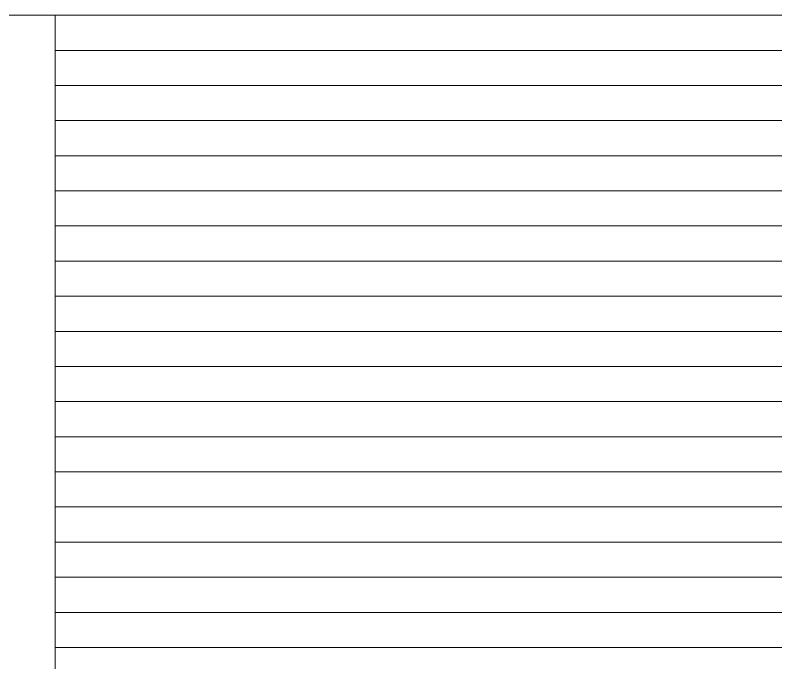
# Model space of a CAD drawing. Header units: metres. Extents: x 0 to 8495, y 0 to 3455.
# Drawn here: x 8296.97 to 8299.3, y 223.068 to 225.051 of the extents above; entities that cross this region are included whole.
import ezdxf

# ---------------------------------------------------------------- set-up
doc = ezdxf.new("R2010")
doc.units = ezdxf.units.M
doc.header["$MEASUREMENT"] = 0
doc.layers.get('0').update_dxf_attribs({"lineweight": 18})

msp = doc.modelspace()

# ---------------------------------------------------------------- linework, layer by layer
at = {"color": 251, "lineweight": 0}
for p, q in [((8263.9055, 225.0513), (8325.3624, 225.0513)), ((8299.8626, 225.0513), (8292.7494, 225.0513)), ((8297.8626, 225.0513), (8296.8626, 225.0513)), ((8297.0926, 222.8013), (8297.0926, 225.0513)), ((8299.8626, 225.0513), (8297.8626, 225.0513)), ((8297.0926, 224.9437), (8299.8626, 224.9437)), ((8297.0926, 224.8361), (8299.8626, 224.8361)), ((8297.0926, 224.7285), (8299.8626, 224.7285)), ((8297.0926, 224.6209), (8299.8626, 224.6209)), ((8297.0926, 224.5133), (8299.8626, 224.5133)), ((8297.0926, 224.4057), (8299.8626, 224.4057)), ((8297.0926, 224.2981), (8299.8626, 224.2981)), ((8297.0926, 224.1905), (8299.8626, 224.1905)), ((8297.0926, 224.0829), (8299.8626, 224.0829)), ((8297.0926, 223.9753), (8299.8626, 223.9753)), ((8297.0926, 223.8677), (8299.8626, 223.8677)), ((8297.0926, 223.7601), (8299.8626, 223.7601)), ((8297.0926, 223.6525), (8299.8626, 223.6525)), ((8297.0926, 223.5449), (8299.8626, 223.5449)), ((8297.0926, 223.4373), (8299.8626, 223.4373)), ((8297.0926, 223.3297), (8299.8626, 223.3297)), ((8297.0926, 223.2221), (8299.8626, 223.2221)), ((8297.0926, 223.1145), (8299.8626, 223.1145))]:
    msp.add_line(p, q, dxfattribs=at)

doc.saveas('drawing.dxf')
